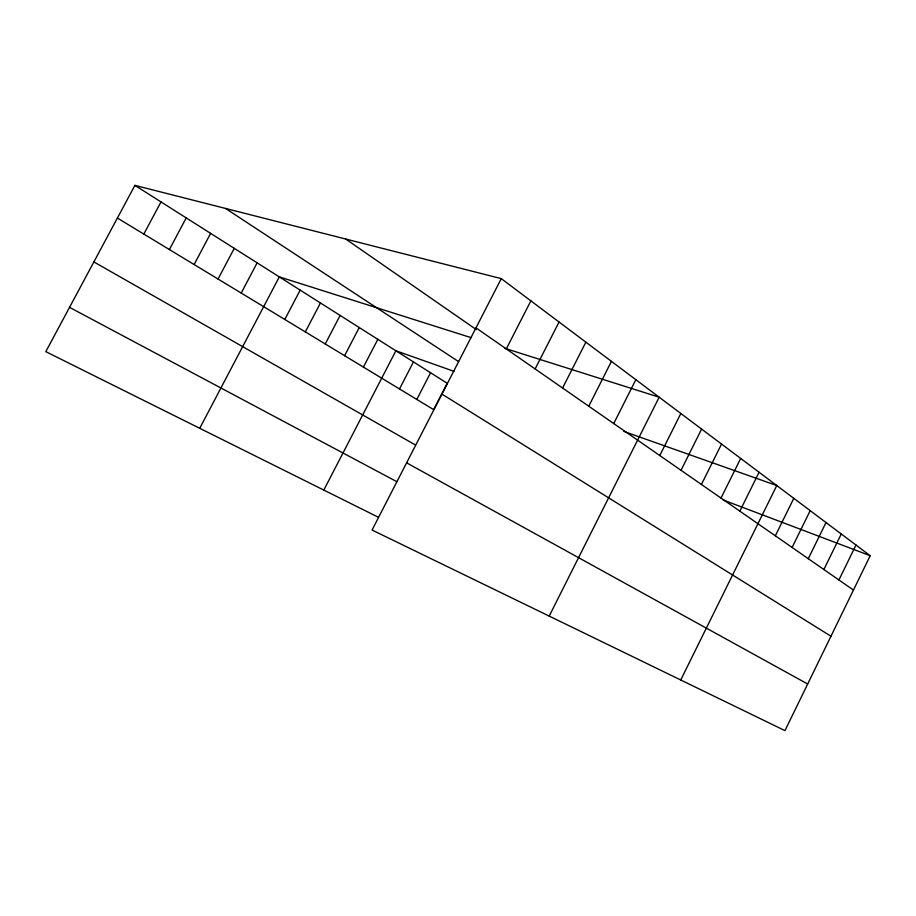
<?xml version="1.0" encoding="UTF-8"?>
<svg xmlns="http://www.w3.org/2000/svg" width="916" height="916" viewBox="0 0 916 916"><rect width="100%" height="100%" fill="white"/><g stroke="black" fill="none" stroke-linecap="round" stroke-linejoin="round"><path stroke-width="1.37" d="M838.93 579.977L855.991 545.031M870.2 555.714L784.966 730.625L372.079 530.043L501.281 278.624L870.2 555.714L723.205 499.999M808.278 558.691L826.014 522.532M823.873 569.523L841.266 533.982M775.337 535.803L793.806 498.327M792.111 547.459L810.202 510.647M680.737 679.981L776.779 485.537L623.796 431.413M721.007 498.064L740.689 458.435M739.83 511.139L759.078 472.255M701.427 484.461L721.545 444.065M659.783 455.538L680.84 413.494M681.035 470.297L701.61 429.089M549.211 616.09L659.177 397.212L504.693 348.286M613.743 423.547L635.841 379.693M588.759 406.2L611.441 361.362M535.127 368.942L559.046 322.02M562.584 388.018L585.862 342.16M506.296 348.916L530.879 300.86M416.814 399.456L430.566 372.755M323.806 490.071L395.895 350.771L453.935 371.312M399.502 388.957L413.471 361.912M344.599 355.694L359.244 327.55M363.412 367.098L377.827 339.321M325.249 343.969L340.122 315.436M284.807 319.466L300.185 290.12M305.326 331.901L320.451 302.967M199.734 428.299L279.311 276.895L471.156 337.66M241.217 293.063L257.144 262.846M194.112 264.529L210.634 233.374M218.042 279.025L234.267 248.351M169.391 249.553L186.234 217.905M143.835 234.061L160.998 201.909M501.281 278.624L134.904 185.376L45.8 351.652L378.377 517.254M69.536 307.352L396.697 481.61M406.612 462.843L807.683 684.012M93.879 261.93L415.498 445.027M117.397 218.054L433.669 409.658L447.214 383.3L134.904 185.376M441.936 394.109L830.961 636.231M225.565 208.447L458.653 361.66M475.976 327.859L853.46 590.076M345.733 239.042L476.286 329.565"/></g></svg>
